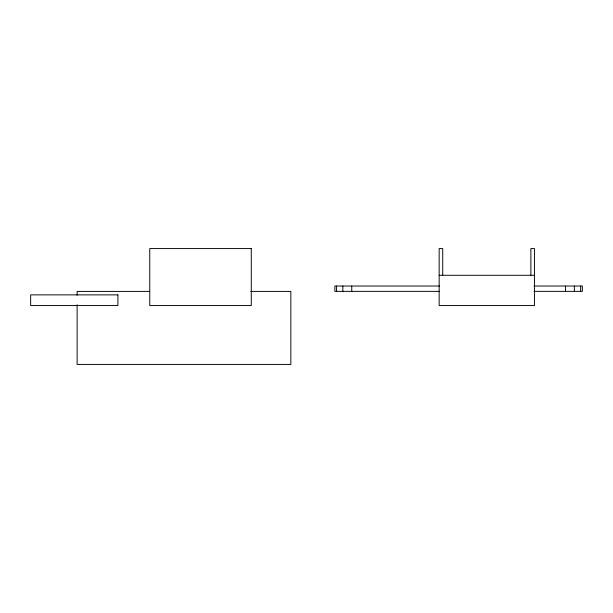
<?xml version="1.0" encoding="UTF-8"?>
<svg xmlns="http://www.w3.org/2000/svg" width="613" height="613" viewBox="0 0 613 613"><rect width="100%" height="100%" fill="white"/><g stroke="black" fill="none" stroke-linecap="round" stroke-linejoin="round"><path stroke-width="0.92" d="M439.161 275.283L534.444 275.283M439.529 286.026L334.867 286.026L334.867 291.367L439.529 291.367M533.984 286.026L582.35 286.026L582.35 291.367L533.984 291.367M149.656 291.413L77.123 291.413L77.123 295.205M250.725 291.413L290.838 291.413L290.838 364.428L77.123 364.428L77.123 304.692M580.649 286.026L580.649 291.367M574.373 286.026L574.373 291.367M565.47 286.026L565.47 291.367M530.881 275.091L530.881 248.571L534.444 248.571L534.444 305.558L439.161 305.558L439.161 248.571L442.724 248.571L442.724 275.091M351.755 286.026L351.755 291.367M342.843 286.026L342.843 291.367M336.568 286.026L336.568 291.367M251.276 248.571L149.756 248.571L149.756 305.558L251.276 305.558L251.276 248.571M117.918 294.876L30.65 294.876L30.65 305.558L117.918 305.558L117.918 294.876"/></g></svg>
